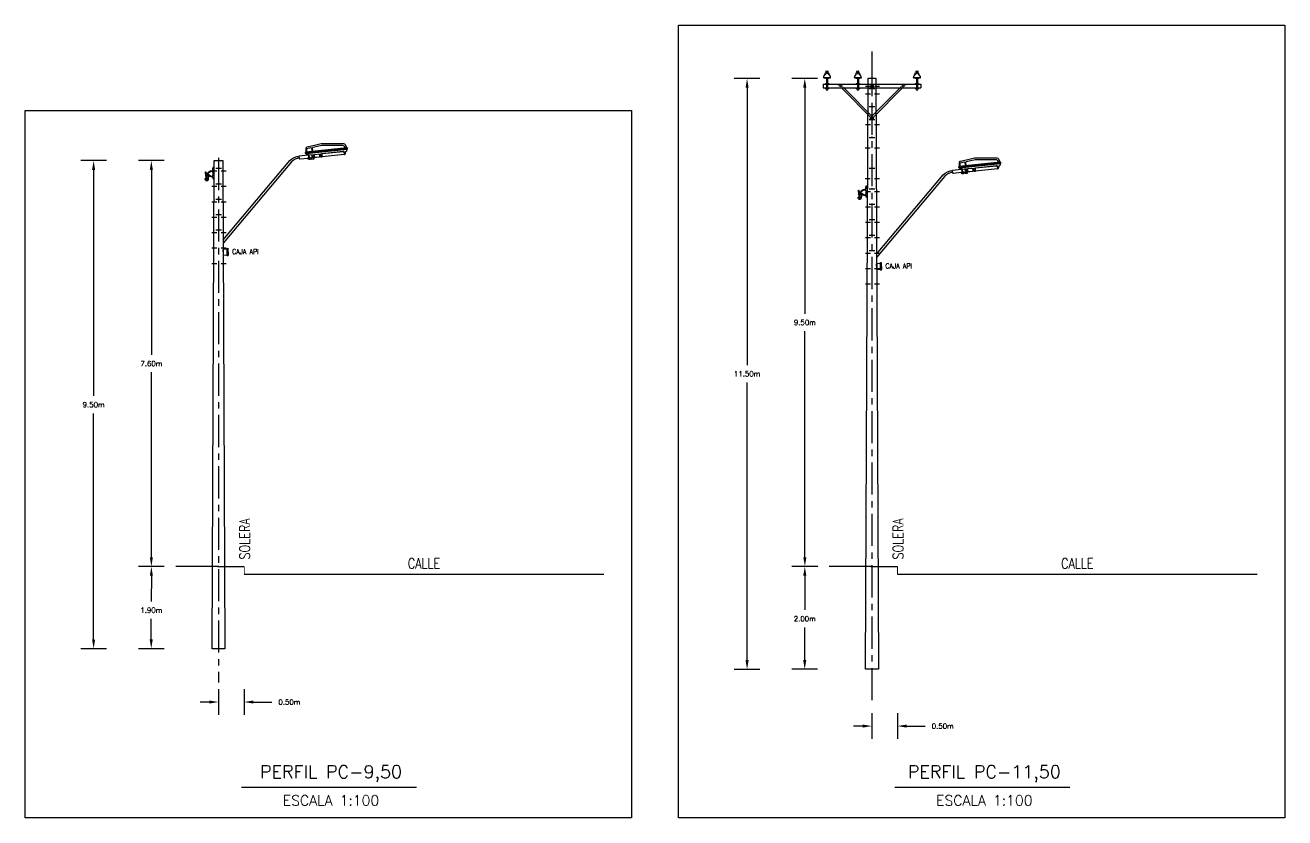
# Model space of a CAD drawing. Extents: x 0 to 336586, y 0 to 6284468.
# Drawn here: x 336341.3 to 336586.5, y 6277745.5 to 6277899.7 of the extents above; entities that cross this region are included whole.
import ezdxf
from ezdxf.enums import TextEntityAlignment as Align

# ---------------------------------------------------------------- set-up
doc = ezdxf.new("R2010")
doc.units = 0
doc.header["$LTSCALE"] = 5
doc.linetypes.add('CENTER', pattern=[2, 1.25, -0.25, 0.25, -0.25])
doc.linetypes.add('HIDDEN', pattern=[0.375, 0.25, -0.125])
for name, color, linetype in [('COTAS', 11, 'Continuous'), ('ESTRUCTURAS', 42, 'Continuous'), ('FORMATO', 20, 'Continuous'), ('GRILLA', 254, 'Continuous'), ('PERFIL_VIALIDAD', 7, 'Continuous'), ('TEXTO', 2, 'Continuous')]:
    doc.layers.add(name, color=color, linetype=linetype)
doc.styles.add('ROMANS', font='romans.shx', dxfattribs={"height": 1})
doc.styles.add('ROMANT', font='romant.shx', dxfattribs={"height": 2})
doc.dimstyles.new('PERFIL', dxfattribs={"dimtxt": 1.8, "dimasz": 1.8, "dimexe": 2.5, "dimexo": 2.5, "dimgap": 1.2, "dimtad": 0, "dimtih": 1, "dimtoh": 1, "dimlfac": 0.1, "dimzin": 0, "dimdsep": 46, "dimtxsty": 'ROMANS', "dimcen": 0, "dimclrd": 11, "dimclre": 11, "dimclrt": 256, "dimadec": 0, "dimazin": 0, "dimtfac": 1, "dimtofl": 0, "dimtmove": 0, "dimatfit": 3, "dimfxlon": 1, "dimtfill": 1, "dimtolj": 1, "dimtzin": 0, "dimarcsym": 0})

# ---------------------------------------------------------------- blocks, each defined once
blk = doc.blocks.new('A$C01511E06')
at = {"layer": 'ESTRUCTURAS', "color": 251, "linetype": 'CENTER'}
for p, q in [((1.31, 126.83), (1.31, 0)), ((0.03, 120.08), (0.99, 120.08)), ((0.03, 118.58), (0.99, 118.58)), ((0.76, 119.58), (1.85, 119.58)), ((1.8, 120.08), (2.76, 120.08)), ((1.8, 118.58), (2.76, 118.58)), ((0.76, 116.08), (1.85, 116.08)), ((0.76, 113.58), (1.85, 113.58)), ((0.03, 112.58), (0.99, 112.58)), ((1.8, 112.58), (2.76, 112.58)), ((0, 108.08), (0.96, 108.08)), ((0.76, 110.08), (1.85, 110.08)), ((1.83, 108.08), (2.79, 108.08)), ((0.76, 104.08), (1.85, 104.08)), ((0, 102.08), (0.96, 102.08)), ((1.83, 102.08), (2.79, 102.08)), ((0.03, 99.58), (0.99, 99.58)), ((0.76, 100.08), (1.85, 100.08)), ((1.8, 99.58), (2.76, 99.58)), ((0.03, 96.58), (0.99, 96.58)), ((0.76, 97.08), (1.85, 97.08)), ((1.8, 96.58), (2.76, 96.58)), ((0.03, 93.58), (0.99, 93.58)), ((0.76, 94.08), (1.85, 94.08)), ((1.8, 93.58), (2.76, 93.58)), ((0.76, 91.08), (1.85, 91.08)), ((0.03, 90.58), (0.99, 90.58)), ((1.8, 90.58), (2.76, 90.58)), ((0.03, 87.58), (0.99, 87.58)), ((0.76, 88.08), (1.85, 88.08)), ((1.8, 87.58), (2.76, 87.58)), ((0.03, 84.58), (0.99, 84.58)), ((1.8, 84.58), (2.76, 84.58)), ((0.03, 81.58), (0.99, 81.58)), ((1.8, 81.58), (2.76, 81.58))]:
    blk.add_line(p, q, dxfattribs=at)
at = {"layer": 'ESTRUCTURAS', "color": 2}
blk.add_line((1.07, 26.58), (1.5, 26.58), dxfattribs=at)
at = {"layer": 'ESTRUCTURAS', "color": 6, "flags": 128}
blk.add_lwpolyline([(0.06, 6.58), (0.56, 121.58), (2.06, 121.58), (2.56, 6.58)], close=True, dxfattribs=at)
at = {"layer": 'ESTRUCTURAS', "color": 6}
for centre in [(1.31, 119.58), (1.31, 116.08), (1.31, 113.58), (1.31, 110.08), (1.31, 104.08), (1.31, 100.08), (1.31, 97.08), (1.31, 94.08), (1.31, 91.08), (1.31, 88.08)]:
    blk.add_circle(centre, 0.09, dxfattribs=at)
blk = doc.blocks.new('*D421')
at = {"layer": 'COTAS', "color": 11, "lineweight": -2, "transparency": 16777216}
for p, q in [((336495.52, 6277794.36), (336490.52, 6277794.37)), ((336495.5, 6277774.36), (336490.5, 6277774.37))]:
    blk.add_line(p, q, dxfattribs=at)
at = {"layer": 'COTAS', "color": 11, "linetype": 'Continuous', "lineweight": -2, "transparency": 16777216}
for p, q in [((336493.01, 6277792.57), (336493.01, 6277785.9)), ((336493, 6277776.17), (336493, 6277782.5))]:
    blk.add_line(p, q, dxfattribs=at)
at = {"layer": 'COTAS', "color": 11, "transparency": 16777216}
for points in [[(336492.71, 6277792.57), (336493.31, 6277792.57), (336493.02, 6277794.37)], [(336492.7, 6277776.17), (336493.3, 6277776.17), (336493, 6277774.37)]]:
    blk.add_solid(points, dxfattribs=at)
at = {"layer": 'Defpoints', "color": 0, "transparency": 16777216}
for p in [(336493.02, 6277794.37), (336506.12, 6277794.35), (336506.1, 6277774.35)]:
    blk.add_point(p, dxfattribs=at)
at = {"layer": 'COTAS', "transparency": 16777216, "insert": (336493.01, 6277784.2), "char_height": 1, "attachment_point": 5, "style": 'ROMANS', "bg_fill": 3, "box_fill_scale": 1.1, "bg_fill_color": 256, "bg_fill_true_color": 13158600, "bg_fill_transparency": 0}
blk.add_mtext('\\A1;2.00m', dxfattribs=at)
blk = doc.blocks.new('*D422')
at = {"layer": 'COTAS', "color": 11, "lineweight": -2, "transparency": 16777216}
for p, q in [((336495.51, 6277889.35), (336490.51, 6277889.35)), ((336495.53, 6277794.35), (336490.53, 6277794.35))]:
    blk.add_line(p, q, dxfattribs=at)
at = {"layer": 'COTAS', "color": 11, "linetype": 'Continuous', "lineweight": -2, "transparency": 16777216}
for p, q in [((336493.01, 6277887.55), (336493.02, 6277843.55)), ((336493.03, 6277796.15), (336493.02, 6277840.15))]:
    blk.add_line(p, q, dxfattribs=at)
at = {"layer": 'COTAS', "color": 11, "transparency": 16777216}
for points in [[(336493.31, 6277887.55), (336492.71, 6277887.55), (336493.01, 6277889.35)], [(336493.33, 6277796.15), (336492.73, 6277796.15), (336493.03, 6277794.35)]]:
    blk.add_solid(points, dxfattribs=at)
at = {"layer": 'Defpoints', "color": 0, "transparency": 16777216}
for p in [(336493.01, 6277889.35), (336506.1, 6277889.35), (336506.12, 6277794.35)]:
    blk.add_point(p, dxfattribs=at)
at = {"layer": 'COTAS', "transparency": 16777216, "insert": (336493.02, 6277841.85), "char_height": 1, "attachment_point": 5, "style": 'ROMANS', "bg_fill": 3, "box_fill_scale": 1.1, "bg_fill_color": 256, "bg_fill_true_color": 13158600, "bg_fill_transparency": 0}
blk.add_mtext('\\A1;9.50m', dxfattribs=at)
blk = doc.blocks.new('POSTE 9.50')
at = {"layer": 'ESTRUCTURAS', "color": 251, "linetype": 'CENTER'}
for p, q in [((-0.56, 93.5), (0.54, 93.5)), ((0, 95.5), (0, -6.58)), ((-1.28, 93), (-0.33, 93)), ((0.49, 93), (1.45, 93)), ((-1.28, 90), (-0.33, 90)), ((-0.56, 90.5), (0.54, 90.5)), ((0.49, 90), (1.45, 90)), ((-1.28, 87), (-0.33, 87)), ((-0.56, 87.5), (0.54, 87.5)), ((0.49, 87), (1.45, 87)), ((-1.28, 84), (-0.33, 84)), ((-0.56, 84.5), (0.54, 84.5)), ((0.49, 84), (1.45, 84)), ((-1.28, 81), (-0.33, 81)), ((-0.56, 81.5), (0.54, 81.5)), ((0.49, 81), (1.45, 81)), ((-1.28, 78), (-0.33, 78)), ((0.49, 78), (1.45, 78)), ((-1.28, 75), (-0.33, 75)), ((0.49, 75), (1.45, 75))]:
    blk.add_line(p, q, dxfattribs=at)
at = {"layer": 'ESTRUCTURAS', "color": 2}
blk.add_line((-0.21, 16), (0.21, 16), dxfattribs=at)
at = {"layer": 'ESTRUCTURAS', "color": 6, "flags": 128}
for points in [[(0.84, 95), (1.25, 0), (-1.25, 0), (-0.84, 95)], [(-0.84, 95), (0.84, 95)]]:
    blk.add_lwpolyline(points, dxfattribs=at)
at = {"layer": 'ESTRUCTURAS', "color": 6}
for centre in [(0, 93.5), (0, 90.5), (0, 87.5), (0, 84.5), (0, 81.5)]:
    blk.add_circle(centre, 0.09, dxfattribs=at)
blk = doc.blocks.new('*D423')
at = {"layer": 'COTAS', "color": 11, "lineweight": -2, "transparency": 16777216}
for p, q in [((336368.31, 6277794.37), (336363.31, 6277794.37)), ((336368.29, 6277778.37), (336363.29, 6277778.37))]:
    blk.add_line(p, q, dxfattribs=at)
at = {"layer": 'COTAS', "color": 11, "linetype": 'Continuous', "lineweight": -2, "transparency": 16777216}
for p, q in [((336365.81, 6277792.57), (336365.8, 6277787.56)), ((336365.79, 6277780.17), (336365.8, 6277784.16))]:
    blk.add_line(p, q, dxfattribs=at)
at = {"layer": 'COTAS', "color": 11, "transparency": 16777216}
for points in [[(336365.51, 6277792.57), (336366.11, 6277792.57), (336365.81, 6277794.37)], [(336365.49, 6277780.17), (336366.09, 6277780.17), (336365.79, 6277778.37)]]:
    blk.add_solid(points, dxfattribs=at)
at = {"layer": 'Defpoints', "color": 0, "transparency": 16777216}
for p in [(336365.81, 6277794.37), (336378.91, 6277794.35), (336378.89, 6277778.35)]:
    blk.add_point(p, dxfattribs=at)
at = {"layer": 'COTAS', "transparency": 16777216, "insert": (336365.8, 6277785.86), "char_height": 1, "attachment_point": 5, "style": 'ROMANS', "bg_fill": 3, "box_fill_scale": 1.1, "bg_fill_color": 256, "bg_fill_true_color": 13158600, "bg_fill_transparency": 0}
blk.add_mtext('\\A1;1.90m', dxfattribs=at)
blk = doc.blocks.new('*D424')
at = {"layer": 'COTAS', "color": 11, "lineweight": -2, "transparency": 16777216}
for p, q in [((336368.31, 6277873.35), (336363.31, 6277873.35)), ((336368.31, 6277794.35), (336363.31, 6277794.35))]:
    blk.add_line(p, q, dxfattribs=at)
at = {"layer": 'COTAS', "color": 11, "linetype": 'Continuous', "lineweight": -2, "transparency": 16777216}
for p, q in [((336365.81, 6277871.55), (336365.81, 6277835.55)), ((336365.81, 6277796.15), (336365.81, 6277832.15))]:
    blk.add_line(p, q, dxfattribs=at)
at = {"layer": 'COTAS', "color": 11, "transparency": 16777216}
for points in [[(336365.51, 6277871.55), (336366.11, 6277871.55), (336365.81, 6277873.35)], [(336365.51, 6277796.15), (336366.11, 6277796.15), (336365.81, 6277794.35)]]:
    blk.add_solid(points, dxfattribs=at)
at = {"layer": 'Defpoints', "color": 0, "transparency": 16777216}
for p in [(336365.81, 6277873.35), (336378.89, 6277873.35), (336378.89, 6277794.35)]:
    blk.add_point(p, dxfattribs=at)
at = {"layer": 'COTAS', "transparency": 16777216, "insert": (336365.81, 6277833.85), "char_height": 1, "attachment_point": 5, "style": 'ROMANS', "bg_fill": 3, "box_fill_scale": 1.1, "bg_fill_color": 256, "bg_fill_true_color": 13158600, "bg_fill_transparency": 0}
blk.add_mtext('\\A1;7.60m', dxfattribs=at)
blk = doc.blocks.new('*D427')
at = {"layer": 'COTAS', "color": 11, "lineweight": -2, "transparency": 16777216}
for p, q in [((336378.89, 6277770.49), (336378.89, 6277765.49)), ((336383.89, 6277770.49), (336383.89, 6277765.49))]:
    blk.add_line(p, q, dxfattribs=at)
at = {"layer": 'COTAS', "color": 11, "linetype": 'Continuous', "lineweight": -2, "transparency": 16777216}
for p, q in [((336377.09, 6277767.99), (336375.29, 6277767.99)), ((336385.69, 6277767.99), (336389.26, 6277767.99))]:
    blk.add_line(p, q, dxfattribs=at)
at = {"layer": 'COTAS', "color": 11, "transparency": 16777216}
for points in [[(336377.09, 6277768.29), (336377.09, 6277767.69), (336378.89, 6277767.99)], [(336385.69, 6277768.29), (336385.69, 6277767.69), (336383.89, 6277767.99)]]:
    blk.add_solid(points, dxfattribs=at)
at = {"layer": 'Defpoints', "color": 0, "transparency": 16777216}
for p in [(336378.89, 6277794.35), (336383.89, 6277794.35), (336383.89, 6277767.99)]:
    blk.add_point(p, dxfattribs=at)
at = {"layer": 'COTAS', "transparency": 16777216, "insert": (336392.68, 6277767.99), "char_height": 1, "attachment_point": 5, "style": 'ROMANS', "bg_fill": 3, "box_fill_scale": 1.1, "bg_fill_color": 256, "bg_fill_true_color": 13158600, "bg_fill_transparency": 0}
blk.add_mtext('\\A1;0.50m', dxfattribs=at)
blk = doc.blocks.new('*D428')
at = {"layer": 'COTAS', "color": 11, "lineweight": -2, "transparency": 16777216}
for p, q in [((336357.07, 6277873.35), (336352.07, 6277873.35)), ((336357.07, 6277778.35), (336352.07, 6277778.35))]:
    blk.add_line(p, q, dxfattribs=at)
at = {"layer": 'COTAS', "color": 11, "linetype": 'Continuous', "lineweight": -2, "transparency": 16777216}
for p, q in [((336354.57, 6277871.55), (336354.57, 6277827.55)), ((336354.57, 6277780.15), (336354.57, 6277824.15))]:
    blk.add_line(p, q, dxfattribs=at)
at = {"layer": 'COTAS', "color": 11, "transparency": 16777216}
for points in [[(336354.27, 6277871.55), (336354.87, 6277871.55), (336354.57, 6277873.35)], [(336354.27, 6277780.15), (336354.87, 6277780.15), (336354.57, 6277778.35)]]:
    blk.add_solid(points, dxfattribs=at)
at = {"layer": 'Defpoints', "color": 0, "transparency": 16777216}
for p in [(336354.57, 6277873.35), (336378.89, 6277873.35), (336378.89, 6277778.35)]:
    blk.add_point(p, dxfattribs=at)
at = {"layer": 'COTAS', "transparency": 16777216, "insert": (336354.57, 6277825.85), "char_height": 1, "attachment_point": 5, "style": 'ROMANS', "bg_fill": 3, "box_fill_scale": 1.1, "bg_fill_color": 256, "bg_fill_true_color": 13158600, "bg_fill_transparency": 0}
blk.add_mtext('\\A1;9.50m', dxfattribs=at)
blk = doc.blocks.new('*D429')
at = {"layer": 'COTAS', "color": 11, "lineweight": -2, "transparency": 16777216}
for p, q in [((336506.07, 6277765.81), (336506.07, 6277760.81)), ((336511.07, 6277765.81), (336511.07, 6277760.81))]:
    blk.add_line(p, q, dxfattribs=at)
at = {"layer": 'COTAS', "color": 11, "linetype": 'Continuous', "lineweight": -2, "transparency": 16777216}
for p, q in [((336504.27, 6277763.31), (336502.47, 6277763.31)), ((336512.87, 6277763.31), (336516.44, 6277763.31))]:
    blk.add_line(p, q, dxfattribs=at)
at = {"layer": 'COTAS', "color": 11, "transparency": 16777216}
for points in [[(336504.27, 6277763.61), (336504.27, 6277763.01), (336506.07, 6277763.31)], [(336512.87, 6277763.61), (336512.87, 6277763.01), (336511.07, 6277763.31)]]:
    blk.add_solid(points, dxfattribs=at)
at = {"layer": 'Defpoints', "color": 0, "transparency": 16777216}
for p in [(336506.07, 6277794.35), (336511.07, 6277794.35), (336511.07, 6277763.31)]:
    blk.add_point(p, dxfattribs=at)
at = {"layer": 'COTAS', "transparency": 16777216, "insert": (336519.86, 6277763.31), "char_height": 1, "attachment_point": 5, "style": 'ROMANS', "bg_fill": 3, "box_fill_scale": 1.1, "bg_fill_color": 256, "bg_fill_true_color": 13158600, "bg_fill_transparency": 0}
blk.add_mtext('\\A1;0.50m', dxfattribs=at)
blk = doc.blocks.new('*D430')
at = {"layer": 'COTAS', "color": 11, "lineweight": -2, "transparency": 16777216}
for p, q in [((336484.28, 6277889.35), (336479.28, 6277889.35)), ((336484.28, 6277774.35), (336479.28, 6277774.35))]:
    blk.add_line(p, q, dxfattribs=at)
at = {"layer": 'COTAS', "color": 11, "linetype": 'Continuous', "lineweight": -2, "transparency": 16777216}
for p, q in [((336481.78, 6277887.55), (336481.78, 6277833.55)), ((336481.78, 6277776.15), (336481.78, 6277830.15))]:
    blk.add_line(p, q, dxfattribs=at)
at = {"layer": 'COTAS', "color": 11, "transparency": 16777216}
for points in [[(336481.48, 6277887.55), (336482.08, 6277887.55), (336481.78, 6277889.35)], [(336481.48, 6277776.15), (336482.08, 6277776.15), (336481.78, 6277774.35)]]:
    blk.add_solid(points, dxfattribs=at)
at = {"layer": 'Defpoints', "color": 0, "transparency": 16777216}
for p in [(336481.78, 6277889.35), (336506.1, 6277889.35), (336506.1, 6277774.35)]:
    blk.add_point(p, dxfattribs=at)
at = {"layer": 'COTAS', "transparency": 16777216, "insert": (336481.78, 6277831.85), "char_height": 1, "attachment_point": 5, "style": 'ROMANS', "bg_fill": 3, "box_fill_scale": 1.1, "bg_fill_color": 256, "bg_fill_true_color": 13158600, "bg_fill_transparency": 0}
blk.add_mtext('\\A1;11.50m', dxfattribs=at)
blk = doc.blocks.new('3120-e')
at = {"color": 2}
for p, q in [((-950, 38), (950, 38)), ((-950, 38), (-950, -37)), ((950, 38), (950, -37)), ((-950, -37), (950, -37)), ((-592, -37), (15, -650)), ((-546, -37), (38, -627)), ((546, -37), (0, -588)), ((592, -37), (23, -612)), ((-23, -612), (-38, -627)), ((-15, -650), (-38, -627)), ((0, -635), (-15, -650)), ((15, -650), (38, -627))]:
    blk.add_line(p, q, dxfattribs=at)
at = {"color": 251}
for p, q in [((-843, 38), (-907, 38)), ((-643, 15), (-635, 23)), ((-643, 15), (-640, 13)), ((-632, 4), (-618, -9)), ((-628, 29), (-620, 38)), ((-620, 38), (-611, 29)), ((-605, 23), (-595, 13)), ((-586, 4), (-573, -9)), ((-243, 38), (-307, 38)), ((-25, 21), (-25, -21)), ((0, 21), (-25, 21)), ((0, 21), (25, 21)), ((25, 21), (25, -21)), ((586, 4), (573, -9)), ((605, 23), (595, 13)), ((620, 38), (611, 29)), ((632, 4), (618, -9)), ((628, 29), (620, 38)), ((643, 15), (635, 23)), ((643, 15), (640, 13)), ((907, 38), (843, 38)), ((-905, -37), (-845, -37)), ((-609, -19), (-597, -31)), ((-563, -19), (-551, -31)), ((-305, -37), (-245, -37)), ((0, -21), (-25, -21)), ((0, -21), (25, -21)), ((563, -19), (551, -31)), ((609, -19), (597, -31)), ((845, -37), (905, -37)), ((-4, -592), (-19, -608)), ((19, -615), (4, -630))]:
    blk.add_line(p, q, dxfattribs=at)
at = {"color": 6}
for points in [[(-886, 253), (-906, 253)], [(-846, 253), (-866, 253)], [(-286, 253), (-306, 253)], [(-246, 253), (-266, 253)], [(864, 253), (844, 253)], [(904, 253), (884, 253)], [(-876, 163), (-806, 163), (-946, 163)], [(-936, 163), (-816, 163)], [(-905, 163), (-905, 153)], [(-905, 153), (-845, 153)], [(-845, 163), (-845, 153)], [(-276, 163), (-206, 163), (-346, 163)], [(-336, 163), (-216, 163)], [(-305, 163), (-305, 153)], [(-305, 153), (-245, 153)], [(-245, 163), (-245, 153)], [(874, 163), (944, 163), (804, 163)], [(814, 163), (934, 163)], [(845, 163), (845, 153)], [(845, 153), (905, 153)], [(905, 163), (905, 153)]]:
    blk.add_lwpolyline(points, dxfattribs=at)
at = {"color": 1, "const_width": 3.75}
for points in [[(-878, 248, 1), (-874, 248, 1)], [(-278, 249, 1), (-274, 249, 1)], [(873, 249, 1), (877, 249, 1)]]:
    blk.add_lwpolyline(points, format="xyb", close=True, dxfattribs=at)
at = {"color": 251}
for points in [[(-907, 48), (-843, 48)], [(-907, 48), (-907, 38)], [(-885, 153), (-885, 48)], [(-865, 153), (-865, 48)], [(-843, 48), (-843, 38)], [(-307, 48), (-243, 48)], [(-307, 48), (-307, 38)], [(-285, 153), (-285, 48)], [(-265, 153), (-265, 48)], [(-243, 48), (-243, 38)], [(843, 48), (907, 48)], [(843, 48), (843, 38)], [(865, 153), (865, 48)], [(885, 153), (885, 48)], [(907, 48), (907, 38)], [(-905, -37), (-905, -53)], [(-895, -57), (-855, -57)], [(-885, -37), (-885, -53)], [(-885, -77), (-865, -77)], [(-865, -37), (-865, -53)], [(-845, -37), (-845, -53)], [(-305, -37), (-305, -53)], [(-295, -57), (-255, -57)], [(-285, -37), (-285, -53)], [(-285, -77), (-265, -77)], [(-265, -37), (-265, -53)], [(-245, -37), (-245, -53)], [(845, -37), (845, -53)], [(855, -57), (895, -57)], [(865, -37), (865, -53)], [(865, -77), (885, -77)], [(885, -37), (885, -53)], [(905, -37), (905, -53)]]:
    blk.add_lwpolyline(points, dxfattribs=at)
at = {"color": 251, "linetype": 'HIDDEN'}
for points in [[(-885, 36), (-885, -34)], [(-865, 36), (-865, -34)], [(-285, 36), (-285, -34)], [(-265, 36), (-265, -34)], [(865, 36), (865, -34)], [(885, 36), (885, -34)], [(-885, -57), (-885, -77)], [(-865, -57), (-865, -77)], [(-285, -57), (-285, -77)], [(-265, -57), (-265, -77)], [(865, -57), (865, -77)], [(885, -57), (885, -77)]]:
    blk.add_lwpolyline(points, dxfattribs=at)
at = {"color": 251}
for centre in [(-605, 0), (0, 0), (605, 0), (0, -612)]:
    blk.add_circle(centre, 7.94, dxfattribs=at)
blk.add_circle((0, -612), 7.94)
at = {"color": 6}
for centre, radius, start, end in [((-906, 243), 10, 90, 270), ((-876, 254), 9.83, 186.5091, 353.4909), ((-846, 243), 10, 270, 90), ((-306, 243), 10, 90, 270), ((-276, 254), 9.83, 186.5091, 353.4909), ((-246, 243), 10, 270, 90), ((844, 243), 10, 90, 270), ((874, 254), 9.83, 186.5091, 353.4909), ((904, 243), 10, 270, 90), ((-876, 163), 70, 114.6332, 180), ((-907, 230), 3.43, 298.5261, 77.5227), ((-845, 230), 3.43, 102.4773, 241.4739), ((-876, 163), 70, 0, 65.3668), ((-276, 163), 70, 114.6332, 180), ((-307, 230), 3.43, 298.5261, 77.5227), ((-245, 230), 3.43, 102.4773, 241.4739), ((-276, 163), 70, 0, 65.3668), ((874, 163), 70, 114.6332, 180), ((843, 230), 3.43, 298.5261, 77.5227), ((905, 230), 3.43, 102.4773, 241.4739), ((874, 163), 70, 0, 65.3668)]:
    blk.add_arc(centre, radius, start, end, dxfattribs=at)
at = {"color": 1}
for centre, radius, start, end in [((-892, 283), 6.93, 28.3617, 246.5685), ((-881, 307), 33.1, 246.5685, 271.8817), ((-958, 247), 81.8, 3.6251, 28.3617), ((-794, 247), 81.8, 151.6383, 176.3749), ((-871, 307), 33.1, 268.1183, 293.4315), ((-860, 283), 6.93, 293.4315, 151.6383), ((-292, 283), 6.93, 28.3617, 246.5685), ((-281, 307), 33.1, 246.5685, 271.8817), ((-357, 247), 81.8, 3.6251, 28.3617), ((-194, 247), 81.8, 151.6383, 176.3749), ((-270, 307), 33.1, 268.1183, 293.4315), ((-260, 283), 6.93, 293.4315, 151.6383), ((859, 283), 6.93, 28.3617, 246.5685), ((870, 307), 33.1, 246.5685, 271.8817), ((793, 247), 81.8, 3.6251, 28.3617), ((957, 247), 81.8, 151.6383, 176.3749), ((881, 307), 33.1, 268.1183, 293.4315), ((891, 283), 6.93, 293.4315, 151.6383)]:
    blk.add_arc(centre, radius, start, end, dxfattribs=at)
at = {"color": 251}
for centre, start, end in [((-895, -42), 226.3627, 313.6373), ((-875, -42), 226.3972, 313.6028), ((-855, -42), 226.3627, 313.6373), ((-295, -42), 226.3627, 313.6373), ((-275, -42), 226.3972, 313.6028), ((-255, -42), 226.3627, 313.6373), ((855, -42), 226.3627, 313.6373), ((875, -42), 226.3972, 313.6028), ((895, -42), 226.3627, 313.6373)]:
    blk.add_arc(centre, 14.5, start, end, dxfattribs=at)
blk = doc.blocks.new('CAJAAPI')
at = {"color": 2}
for points in [[(-1.26, 1.52), (1.26, 1.52), (1.26, 1.27), (-1.26, 1.27), (-1.26, 1.52)], [(1.1, 1.27), (1.02, 0.16), (1.01, 0.1), (0.98, 0.06), (0.94, 0.03), (0.9, 0), (-0.9, 0), (-0.94, 0.03), (-0.98, 0.06), (-1.01, 0.1), (-1.02, 0.16), (-1.1, 1.27)], [(1.08, 1.52), (1.08, 1.56), (1.07, 1.59), (1.05, 1.61), (1.02, 1.64), (0.99, 1.65), (0.97, 1.65), (0.95, 1.65), (-0.95, 1.65), (-0.97, 1.65), (-0.99, 1.65), (-1.02, 1.64), (-1.05, 1.61), (-1.07, 1.59), (-1.08, 1.56), (-1.08, 1.52)]]:
    blk.add_lwpolyline(points, dxfattribs=at)

msp = doc.modelspace()

# ---------------------------------------------------------------- linework, layer by layer
at = {"layer": 'ESTRUCTURAS', "color": 2}
for points in [[(336395.961, 6277874.7), (336395.984, 6277874.549), (336396.048, 6277874.457), (336396.209, 6277874.444), (336397.554, 6277874.563), (336398.646, 6277874.65), (336398.683, 6277874.485), (336398.752, 6277874.164), (336398.821, 6277874.095), (336399.05, 6277874.086), (336398.977, 6277874.627), (336398.986, 6277874.7), (336399.055, 6277874.728), (336403.181, 6277875.155), (336403.299, 6277875.096), (336403.335, 6277874.84), (336403.366, 6277874.52), (336403.439, 6277874.548), (336403.53, 6277874.63), (336403.585, 6277874.79), (336403.608, 6277874.895), (336403.613, 6277874.991), (336403.608, 6277875.046), (336403.64, 6277875.101), (336403.709, 6277875.142), (336403.814, 6277875.178), (336403.86, 6277875.224), (336403.882, 6277875.315), (336403.901, 6277875.43), (336403.905, 6277875.59), (336403.986, 6277875.595), (336403.982, 6277875.759), (336403.944, 6277875.821), (336403.834, 6277875.837), (336403.6, 6277876.434), (336403.464, 6277876.55), (336403.272, 6277876.598), (336403.002, 6277876.634), (336399.142, 6277876.624), (336398.898, 6277876.622), (336398.087, 6277876.416), (336396.757, 6277876.107), (336396.061, 6277875.935), (336395.914, 6277875.793), (336395.885, 6277874.98), (336395.85, 6277874.946), (336395.774, 6277874.931), (336395.776, 6277874.801), (336395.89, 6277874.797), (336395.899, 6277874.75), (336395.96, 6277874.705), (336403.904, 6277875.588)], [(336396.312, 6277873.785), (336394.728, 6277873.622), (336394.665, 6277873.685), (336394.611, 6277874.256), (336394.674, 6277874.299), (336396.177, 6277874.448)], [(336396.993, 6277873.857), (336396.763, 6277873.847), (336396.757, 6277873.594), (336396.733, 6277873.566), (336396.431, 6277873.546), (336396.386, 6277873.582), (336396.298, 6277873.894), (336396.44, 6277873.888), (336396.464, 6277873.798), (336396.59, 6277873.786), (336396.626, 6277873.801), (336396.623, 6277873.924), (336396.764, 6277873.924), (336396.764, 6277873.849)], [(336396.62, 6277873.924), (336396.449, 6277873.915), (336396.404, 6277873.894)], [(336396.476, 6277873.921), (336396.416, 6277874.455)], [(336396.611, 6277873.933), (336396.563, 6277874.476)], [(336397.443, 6277873.901), (336397.447, 6277873.609), (336397.071, 6277873.593), (336396.979, 6277873.928), (336397.023, 6277873.958), (336397.101, 6277873.968), (336397.149, 6277873.857), (336397.264, 6277873.85), (336397.314, 6277873.887), (336397.321, 6277873.975), (336397.104, 6277873.968), (336397.118, 6277873.992), (336397.071, 6277874.513)], [(336397.233, 6277874.52), (336397.291, 6277873.985), (336397.447, 6277873.989), (336397.45, 6277873.911), (336397.565, 6277873.924), (336397.562, 6277874.066)], [(336398.742, 6277874.2), (336398.579, 6277874.193), (336398.575, 6277874.06), (336398.541, 6277874.011), (336397.965, 6277873.955), (336397.67, 6277873.938), (336397.623, 6277873.989), (336397.619, 6277874.063), (336397.596, 6277874.077), (336397.552, 6277874.073), (336397.545, 6277874.554)], [(336403.367, 6277874.527), (336399.05, 6277874.086)], [(336523.143, 6277871.917), (336523.166, 6277871.766), (336523.23, 6277871.674), (336523.391, 6277871.66), (336524.736, 6277871.78), (336525.828, 6277871.867), (336525.865, 6277871.702), (336525.934, 6277871.38), (336526.002, 6277871.312), (336526.232, 6277871.303), (336526.158, 6277871.844), (336526.168, 6277871.917), (336526.236, 6277871.945), (336530.363, 6277872.372), (336530.481, 6277872.313), (336530.517, 6277872.056), (336530.547, 6277871.737), (336530.621, 6277871.765), (336530.712, 6277871.847), (336530.767, 6277872.007), (336530.79, 6277872.112), (336530.795, 6277872.208), (336530.79, 6277872.263), (336530.822, 6277872.317), (336530.891, 6277872.359), (336530.996, 6277872.395), (336531.041, 6277872.441), (336531.064, 6277872.532), (336531.083, 6277872.646), (336531.087, 6277872.806), (336531.168, 6277872.812), (336531.164, 6277872.976), (336531.126, 6277873.038), (336531.016, 6277873.054), (336530.782, 6277873.651), (336530.646, 6277873.767), (336530.454, 6277873.815), (336530.184, 6277873.85), (336526.324, 6277873.84), (336526.08, 6277873.838), (336525.269, 6277873.633), (336523.939, 6277873.323), (336523.243, 6277873.152), (336523.095, 6277873.01), (336523.067, 6277872.196), (336523.032, 6277872.163), (336522.956, 6277872.147), (336522.958, 6277872.018), (336523.072, 6277872.014), (336523.081, 6277871.967), (336523.142, 6277871.921), (336531.085, 6277872.804)], [(336523.494, 6277871.002), (336521.909, 6277870.839), (336521.847, 6277870.901), (336521.793, 6277871.472), (336521.856, 6277871.516), (336523.358, 6277871.664)], [(336524.174, 6277871.073), (336523.945, 6277871.063), (336523.939, 6277870.811), (336523.915, 6277870.783), (336523.612, 6277870.762), (336523.567, 6277870.798), (336523.48, 6277871.111), (336523.621, 6277871.105), (336523.645, 6277871.015), (336523.772, 6277871.003), (336523.808, 6277871.018), (336523.805, 6277871.141), (336523.946, 6277871.141), (336523.946, 6277871.066)], [(336523.802, 6277871.141), (336523.63, 6277871.132), (336523.585, 6277871.111)], [(336523.658, 6277871.138), (336523.597, 6277871.672)], [(336523.793, 6277871.15), (336523.745, 6277871.693)], [(336524.625, 6277871.117), (336524.628, 6277870.826), (336524.252, 6277870.809), (336524.161, 6277871.144), (336524.205, 6277871.175), (336524.283, 6277871.185), (336524.33, 6277871.073), (336524.446, 6277871.066), (336524.496, 6277871.104), (336524.503, 6277871.192), (336524.286, 6277871.185), (336524.3, 6277871.209), (336524.252, 6277871.73)], [(336524.415, 6277871.737), (336524.473, 6277871.202), (336524.628, 6277871.205), (336524.632, 6277871.127), (336524.747, 6277871.141), (336524.744, 6277871.283)], [(336525.924, 6277871.417), (336525.761, 6277871.41), (336525.757, 6277871.276), (336525.722, 6277871.227), (336525.147, 6277871.171), (336524.852, 6277871.154), (336524.805, 6277871.205), (336524.801, 6277871.28), (336524.777, 6277871.293), (336524.733, 6277871.29), (336524.727, 6277871.77)], [(336530.548, 6277871.744), (336526.232, 6277871.303)]]:
    msp.add_lwpolyline(points, dxfattribs=at)
at = {"layer": 'ESTRUCTURAS', "color": 6}
for points in [[(336395.776, 6277874.916), (336403.939, 6277875.817)], [(336403.834, 6277875.834), (336395.882, 6277874.978)], [(336403.977, 6277875.713), (336395.952, 6277874.842), (336395.889, 6277874.796)], [(336403.544, 6277875.805), (336403.456, 6277876.016), (336403.339, 6277876.171), (336403.211, 6277876.249), (336403.021, 6277876.278), (336402.864, 6277876.293), (336401.996, 6277876.293), (336400.42, 6277876.29), (336398.982, 6277876.3), (336398.707, 6277876.23), (336397.265, 6277875.897), (336397.17, 6277875.849), (336397.126, 6277875.789), (336397.118, 6277875.663), (336397.161, 6277875.455), (336397.204, 6277875.107), (336397.126, 6277875.103), (336397.092, 6277875.459), (336397.052, 6277875.654), (336397.005, 6277875.78), (336396.835, 6277875.802), (336396.092, 6277875.65), (336395.988, 6277875.572), (336395.992, 6277875.398), (336396.009, 6277874.986)], [(336396.177, 6277874.451), (336396.172, 6277874.605), (336396.265, 6277874.67), (336396.599, 6277874.764)], [(336399.109, 6277874.098), (336399.033, 6277874.605), (336399.033, 6277874.67), (336399.102, 6277874.697), (336403.171, 6277875.116), (336403.268, 6277875.068), (336403.333, 6277874.522)], [(336398.577, 6277874.192), (336398.574, 6277874.559), (336398.596, 6277874.639)], [(336522.958, 6277872.133), (336531.121, 6277873.034)], [(336531.016, 6277873.051), (336523.064, 6277872.195)], [(336531.159, 6277872.93), (336523.134, 6277872.058), (336523.071, 6277872.013)], [(336530.726, 6277873.022), (336530.638, 6277873.233), (336530.521, 6277873.388), (336530.393, 6277873.466), (336530.203, 6277873.495), (336530.046, 6277873.51), (336529.178, 6277873.51), (336527.602, 6277873.507), (336526.163, 6277873.516), (336525.889, 6277873.447), (336524.447, 6277873.114), (336524.352, 6277873.066), (336524.308, 6277873.005), (336524.299, 6277872.88), (336524.343, 6277872.671), (336524.386, 6277872.324), (336524.308, 6277872.32), (336524.273, 6277872.676), (336524.234, 6277872.871), (336524.187, 6277872.997), (336524.017, 6277873.018), (336523.274, 6277872.866), (336523.17, 6277872.788), (336523.174, 6277872.615), (336523.191, 6277872.202)], [(336526.291, 6277871.314), (336526.215, 6277871.821), (336526.215, 6277871.886), (336526.284, 6277871.914), (336530.353, 6277872.333), (336530.45, 6277872.285), (336530.514, 6277871.739)], [(336523.359, 6277871.668), (336523.354, 6277871.821), (336523.447, 6277871.887), (336523.781, 6277871.98)], [(336525.759, 6277871.409), (336525.756, 6277871.776), (336525.778, 6277871.856)]]:
    msp.add_lwpolyline(points, dxfattribs=at)
at = {"layer": 'PERFIL_VIALIDAD', "ltscale": 5}
for p, q in [((336383.35, 6277751.4), (336417.411, 6277751.4)), ((336510.528, 6277751.4), (336544.588, 6277751.4))]:
    msp.add_line(p, q, dxfattribs=at)
at = {"layer": 'PERFIL_VIALIDAD', "const_width": 0.15}
for points in [[(336383.894, 6277792.854), (336383.894, 6277794.354)], [(336511.071, 6277792.854), (336511.071, 6277794.354)]]:
    msp.add_lwpolyline(points, dxfattribs=at)
at = {"layer": 'PERFIL_VIALIDAD', "color": 20}
for points in [[(336383.894, 6277792.854), (336453.894, 6277792.854)], [(336511.071, 6277792.854), (336581.071, 6277792.854)]]:
    msp.add_lwpolyline(points, dxfattribs=at)

# ---------------------------------------------------------------- block references
at = {"layer": 'GRILLA'}
for name, p in [('A$C01511E06', (336504.784, 6277767.777)), ('POSTE 9.50', (336378.894, 6277778.354))]:
    msp.add_blockref(name, p, dxfattribs=at)

# ---------------------------------------------------------------- texts
at = {"color": 8, "style": 'ROMANS', "width": 0.8}
for p in [(336381.526, 6277855.136), (336508.708, 6277852.353)]:
    msp.add_text('CAJA API', height=1, dxfattribs=at).set_placement(p)
at = {"layer": 'PERFIL_VIALIDAD', "color": 31, "style": 'ROMANS', "width": 0.8}
for p in [(336385, 6277799.724), (336512.177, 6277799.724)]:
    msp.add_text('SOLERA', height=2, rotation=90, dxfattribs=at).set_placement(p, align=Align.CENTER)
for p in [(336418.894, 6277793.971), (336546.071, 6277793.971)]:
    msp.add_text('CALLE', height=2, dxfattribs=at).set_placement(p, align=Align.CENTER)
at = {"layer": 'PERFIL_VIALIDAD', "style": 'ROMANT'}
for s, p in [('PERFIL PC-9,50', (336400.785, 6277753.164)), ('PERFIL PC-11,50', (336527.962, 6277753.164))]:
    msp.add_text(s, height=2.5, dxfattribs=at).set_placement(p, align=Align.CENTER)
at = {"layer": 'TEXTO', "color": 2, "style": 'ROMANS'}
for p in [(336400.785, 6277747.838), (336527.962, 6277747.838)]:
    msp.add_text('ESCALA 1:100', height=2, dxfattribs=at).set_placement(p, align=Align.CENTER)

# ---------------------------------------------------------------- next in the draw order: dimensions: what is measured, and where the dimension line sits
at = {"layer": 'COTAS'}
dim = msp.add_linear_dim(base=(336365.812, 6277794.371), p1=(336378.894, 6277778.354), p2=(336378.915, 6277794.354), angle=89.9242, text='1.90m', dimstyle='PERFIL', override={"dimpost": 'm'}, dxfattribs=at)
dim.commit()
dim.dimension.update_dxf_attribs({"geometry": '*D423', "text_midpoint": (336365.8, 6277785.865), "dimtype": 161})
dim = msp.add_linear_dim(base=(336493.017, 6277794.367), p1=(336506.096, 6277774.354), p2=(336506.118, 6277794.354), angle=89.93936, dimstyle='PERFIL', override={"dimpost": 'm'}, dxfattribs=at)
dim.commit()
dim.dimension.update_dxf_attribs({"geometry": '*D421', "text_midpoint": (336493.006, 6277784.201), "dimtype": 161})

# ---------------------------------------------------------------- next in the draw order: dimensions: what is measured, and where the dimension line sits
dim = msp.add_aligned_dim(p1=(336506.118, 6277794.354), p2=(336506.096, 6277889.354), distance=13.088, dimstyle='PERFIL', override={"dimpost": 'm'}, dxfattribs=at)
dim.commit()
dim.dimension.update_dxf_attribs({"geometry": '*D422', "text_midpoint": (336493.019, 6277841.851)})
dim = msp.add_aligned_dim(p1=(336378.894, 6277794.354), p2=(336378.894, 6277873.354), distance=13.083, text='7.60m', dimstyle='PERFIL', override={"dimpost": 'm'}, dxfattribs=at)
dim.commit()
dim.dimension.update_dxf_attribs({"geometry": '*D424', "text_midpoint": (336365.811, 6277833.854)})

# ---------------------------------------------------------------- next in the draw order: linework, layer by layer
at = {"layer": 'PERFIL_VIALIDAD'}
for points in [[(336378.915, 6277794.354), (336370.58, 6277794.354)], [(336378.894, 6277794.354), (336383.894, 6277794.354)], [(336506.092, 6277794.354), (336497.757, 6277794.354)], [(336506.071, 6277794.354), (336511.071, 6277794.354)]]:
    msp.add_lwpolyline(points, dxfattribs=at)

# ---------------------------------------------------------------- next in the draw order: dimensions: what is measured, and where the dimension line sits
at = {"layer": 'COTAS'}
for base, p1, p2, picture, middle in [((336383.894, 6277767.986), (336378.894, 6277794.354), (336383.894, 6277794.354), '*D427', (336392.679, 6277767.986)), ((336511.071, 6277763.313), (336506.071, 6277794.354), (336511.071, 6277794.354), '*D429', (336519.857, 6277763.313))]:
    dim = msp.add_linear_dim(base=base, p1=p1, p2=p2, angle=0, dimstyle='PERFIL', override={"dimpost": 'm'}, dxfattribs=at)
    dim.commit()
    dim.dimension.update_dxf_attribs({"geometry": picture, "text_midpoint": middle, "dimtype": 161})

# ---------------------------------------------------------------- next in the draw order: linework, layer by layer
at = {"layer": 'FORMATO'}
msp.add_lwpolyline([(336468.429, 6277899.695), (336586.457, 6277899.695), (336586.457, 6277745.462), (336468.429, 6277745.462)], close=True, dxfattribs=at)

# ---------------------------------------------------------------- next in the draw order: dimensions: what is measured, and where the dimension line sits
at = {"layer": 'COTAS'}
dim = msp.add_aligned_dim(p1=(336378.894, 6277778.354), p2=(336378.894, 6277873.354), distance=24.321, dimstyle='PERFIL', override={"dimpost": 'm'}, dxfattribs=at)
dim.commit()
dim.dimension.update_dxf_attribs({"geometry": '*D428', "text_midpoint": (336354.572, 6277825.854)})

# ---------------------------------------------------------------- next in the draw order: linework, layer by layer
at = {"layer": 'ESTRUCTURAS', "color": 2}
for points in [[(336379.792, 6277857.897), (336392.794, 6277873.349, -0.2232025), (336394.621, 6277874.161)], [(336394.654, 6277873.805, 0.2085464), (336393.091, 6277873.092), (336379.8, 6277857.296)], [(336376.351, 6277871.06, 0.4424476), (336376.413, 6277870.689)], [(336376.346, 6277871.056, 0.2612079), (336376.353, 6277871.069), (336376.353, 6277871.189), (336376.444, 6277871.189), (336376.444, 6277871.069, -0.2119876), (336376.409, 6277870.99, 0.2923721), (336376.413, 6277870.812)], [(336377.666, 6277871.3), (336377.432, 6277871.3, 0.099569), (336377.258, 6277871.265), (336376.857, 6277870.986), (336376.839, 6277870.975, 0.1311906), (336376.727, 6277870.873), (336376.685, 6277870.809, -0.0022689), (336376.685, 6277870.808)], [(336376.685, 6277870.686, 0.0021326), (336376.686, 6277870.687, -0.2332163), (336376.71, 6277870.687), (336376.711, 6277870.686), (336377.283, 6277870.29, 0.1408022), (336377.462, 6277870.231), (336377.666, 6277870.231)], [(336377.298, 6277871.184), (336376.897, 6277870.9), (336376.876, 6277870.887, 0.0486625), (336376.805, 6277870.827), (336376.777, 6277870.788, 0.4565265), (336376.784, 6277870.745), (336376.784, 6277870.745), (336377.334, 6277870.365, 0.1393262), (336377.464, 6277870.322), (336377.666, 6277870.322)], [(336377.666, 6277871.21), (336377.432, 6277871.21, 0.099569), (336377.293, 6277871.182)]]:
    msp.add_lwpolyline(points, format="xyb", dxfattribs=at)
at = {"layer": 'ESTRUCTURAS', "color": 6}
for points in [[(336376.413, 6277870.861, -0.4194533), (336376.683, 6277870.861), (336376.685, 6277870.86), (336376.685, 6277870.611), (336376.713, 6277870.611, -0.4359685), (336376.723, 6277870.6), (336376.723, 6277870.42, 0.240178), (336376.75, 6277870.367), (336376.866, 6277870.313, -0.2590868), (336376.909, 6277870.241), (336376.909, 6277870.129, -0.1051028), (336376.784, 6277869.496, -0.5112223), (336376.395, 6277869.446), (336376.356, 6277869.511, -0.0683234), (336376.294, 6277869.798, -0.9431663), (336376.407, 6277869.804), (336376.444, 6277869.581, 0.7103748), (336376.668, 6277869.588, 0.0204072), (336376.701, 6277869.837, -0.020789), (336376.698, 6277869.905), (336376.689, 6277870.053, 0.2237988), (336376.606, 6277870.192), (336376.584, 6277870.204)], [(336376.408, 6277869.8, 0.2478768), (336376.434, 6277869.798, -0.1910271), (336376.639, 6277869.802, 0.537632), (336376.661, 6277869.818), (336376.652, 6277870.019), (336376.587, 6277870.019), (336376.587, 6277869.987, -1), (336376.529, 6277869.987), (336376.529, 6277870.019), (336376.458, 6277870.019), (336376.458, 6277870.224), (336376.394, 6277870.224), (336376.394, 6277869.884, -0.1722808), (336376.379, 6277869.842)], [(336376.532, 6277870.235), (336376.444, 6277870.305, -0.2074187), (336376.413, 6277870.384), (336376.413, 6277870.86)], [(336376.584, 6277870.436, 4.1052507), (336376.532, 6277870.436)]]:
    msp.add_lwpolyline(points, format="xyb", dxfattribs=at)
msp.add_lwpolyline([(336376.584, 6277869.987, -1), (336376.532, 6277869.987), (336376.532, 6277870.484, -1), (336376.584, 6277870.484)], format="xyb", close=True, dxfattribs=at)
at = {"layer": 'ESTRUCTURAS', "color": 2}
msp.add_lwpolyline([(336377.751, 6277871.091), (336377.751, 6277870.44), (336377.751, 6277870.437, -0.2886538), (336377.666, 6277870.344), (336377.666, 6277870.209, -0.2886538), (336377.751, 6277870.116), (336377.751, 6277870.113), (336377.751, 6277869.887), (336378.051, 6277869.887), (336378.051, 6277871.987), (336377.751, 6277871.987), (336377.751, 6277871.736), (336377.751, 6277871.733, -0.0865489), (336377.666, 6277871.323), (336377.666, 6277871.187, -0.2886538), (336377.751, 6277871.094)], format="xyb", close=True, dxfattribs=at)
msp.add_lwpolyline([(336377.751, 6277871.852), (336377.697, 6277871.852), (336377.697, 6277871.656), (336377.751, 6277871.656)], close=True, dxfattribs=at)
at = {"layer": 'ESTRUCTURAS', "color": 6, "const_width": 0.131}
msp.add_lwpolyline([(336376.493, 6277869.624, 1), (336376.625, 6277869.624, 1)], format="xyb", close=True, dxfattribs=at)
at = {"layer": 'FORMATO'}
msp.add_lwpolyline([(336341.252, 6277883.092), (336459.28, 6277883.092), (336459.28, 6277745.462), (336341.252, 6277745.462)], close=True, dxfattribs=at)

# ---------------------------------------------------------------- next in the draw order: block references
at = {"color": 2, "xscale": 0.5879208905696975, "yscale": 0.5879208905696975, "zscale": 0.5879208905696975, "rotation": 270.7575333870969}
msp.add_blockref('CAJAAPI', (336379.824, 6277855.524), dxfattribs=at)

# ---------------------------------------------------------------- next in the draw order: dimensions: what is measured, and where the dimension line sits
at = {"layer": 'COTAS'}
dim = msp.add_aligned_dim(p1=(336506.096, 6277774.354), p2=(336506.096, 6277889.354), distance=24.321, dimstyle='PERFIL', override={"dimpost": 'm'}, dxfattribs=at)
dim.commit()
dim.dimension.update_dxf_attribs({"geometry": '*D430', "text_midpoint": (336481.775, 6277831.854)})

# ---------------------------------------------------------------- next in the draw order: linework, layer by layer
at = {"color": 2}
for points in [[(336503.469, 6277867.442, 0.4424476), (336503.532, 6277867.071)], [(336503.469, 6277867.442, 0.4424476), (336503.532, 6277867.071)], [(336503.465, 6277867.438, 0.2612079), (336503.472, 6277867.451), (336503.472, 6277867.571), (336503.562, 6277867.571), (336503.562, 6277867.451, -0.2119876), (336503.527, 6277867.372, 0.2923721), (336503.532, 6277867.194)], [(336503.465, 6277867.438, 0.2612079), (336503.472, 6277867.451), (336503.472, 6277867.571), (336503.562, 6277867.571), (336503.562, 6277867.451, -0.2119876), (336503.527, 6277867.372, 0.2923721), (336503.532, 6277867.194)], [(336504.785, 6277867.682), (336504.551, 6277867.682, 0.099569), (336504.377, 6277867.647), (336503.976, 6277867.368), (336503.958, 6277867.357, 0.1311906), (336503.846, 6277867.255), (336503.804, 6277867.191, -0.0022689), (336503.803, 6277867.19)], [(336504.785, 6277867.682), (336504.551, 6277867.682, 0.099569), (336504.377, 6277867.647), (336503.976, 6277867.368), (336503.958, 6277867.357, 0.1311906), (336503.846, 6277867.255), (336503.804, 6277867.191, -0.0022689), (336503.803, 6277867.19)], [(336504.416, 6277867.566), (336504.016, 6277867.282), (336503.995, 6277867.269, 0.0486625), (336503.924, 6277867.209), (336503.896, 6277867.17, 0.4565265), (336503.903, 6277867.127), (336503.903, 6277867.127), (336504.452, 6277866.747, 0.1393262), (336504.582, 6277866.704), (336504.785, 6277866.704)], [(336504.416, 6277867.566), (336504.016, 6277867.282), (336503.995, 6277867.269, 0.0486625), (336503.924, 6277867.209), (336503.896, 6277867.17, 0.4565265), (336503.903, 6277867.127), (336503.903, 6277867.127), (336504.452, 6277866.747, 0.1393262), (336504.582, 6277866.704), (336504.785, 6277866.704)], [(336504.785, 6277867.592), (336504.551, 6277867.592, 0.099569), (336504.412, 6277867.564)], [(336504.785, 6277867.592), (336504.551, 6277867.592, 0.099569), (336504.412, 6277867.564)], [(336503.803, 6277867.068, 0.0021326), (336503.805, 6277867.069, -0.2332163), (336503.828, 6277867.069), (336503.83, 6277867.068), (336504.401, 6277866.672, 0.1408022), (336504.581, 6277866.613), (336504.785, 6277866.613)], [(336503.803, 6277867.068, 0.0021326), (336503.805, 6277867.069, -0.2332163), (336503.828, 6277867.069), (336503.83, 6277867.068), (336504.401, 6277866.672, 0.1408022), (336504.581, 6277866.613), (336504.785, 6277866.613)]]:
    msp.add_lwpolyline(points, format="xyb", dxfattribs=at)
msp.add_lwpolyline([(336504.87, 6277867.473), (336504.87, 6277866.822), (336504.869, 6277866.819, -0.2886538), (336504.785, 6277866.726), (336504.785, 6277866.591, -0.2886538), (336504.869, 6277866.498), (336504.87, 6277866.495), (336504.87, 6277866.269), (336505.169, 6277866.269), (336505.169, 6277868.369), (336504.87, 6277868.369), (336504.87, 6277868.118), (336504.869, 6277868.115, -0.0865489), (336504.785, 6277867.704), (336504.785, 6277867.569, -0.2886538), (336504.869, 6277867.476)], format="xyb", close=True, dxfattribs=at)
msp.add_lwpolyline([(336504.87, 6277867.473), (336504.87, 6277866.822), (336504.869, 6277866.819, -0.2886538), (336504.785, 6277866.726), (336504.785, 6277866.591, -0.2886538), (336504.869, 6277866.498), (336504.87, 6277866.495), (336504.87, 6277866.269), (336505.169, 6277866.269), (336505.169, 6277868.369), (336504.87, 6277868.369), (336504.87, 6277868.118), (336504.869, 6277868.115, -0.0865489), (336504.785, 6277867.704), (336504.785, 6277867.569, -0.2886538), (336504.869, 6277867.476)], format="xyb", close=True, dxfattribs=at)
msp.add_lwpolyline([(336504.87, 6277868.234), (336504.815, 6277868.234), (336504.815, 6277868.038), (336504.87, 6277868.038)], close=True, dxfattribs=at)
msp.add_lwpolyline([(336504.87, 6277868.234), (336504.815, 6277868.234), (336504.815, 6277868.038), (336504.87, 6277868.038)], close=True, dxfattribs=at)
at = {"color": 6}
for points in [[(336503.532, 6277867.243, -0.4194533), (336503.802, 6277867.243), (336503.803, 6277867.242), (336503.803, 6277866.993), (336503.831, 6277866.993, -0.4359685), (336503.841, 6277866.982), (336503.841, 6277866.802, 0.240178), (336503.868, 6277866.749), (336503.984, 6277866.695, -0.2590868), (336504.028, 6277866.623), (336504.028, 6277866.511, -0.1051028), (336503.902, 6277865.878, -0.5112223), (336503.513, 6277865.828), (336503.475, 6277865.893, -0.0683234), (336503.412, 6277866.18, -0.9431663), (336503.525, 6277866.186), (336503.562, 6277865.963, 0.7103748), (336503.787, 6277865.97, 0.0204072), (336503.819, 6277866.219, -0.020789), (336503.816, 6277866.287), (336503.807, 6277866.435, 0.2237988), (336503.724, 6277866.574), (336503.703, 6277866.586)], [(336503.532, 6277867.243, -0.4194533), (336503.802, 6277867.243), (336503.803, 6277867.242), (336503.803, 6277866.993), (336503.831, 6277866.993, -0.4359685), (336503.841, 6277866.982), (336503.841, 6277866.802, 0.240178), (336503.868, 6277866.749), (336503.984, 6277866.695, -0.2590868), (336504.028, 6277866.623), (336504.028, 6277866.511, -0.1051028), (336503.902, 6277865.878, -0.5112223), (336503.513, 6277865.828), (336503.475, 6277865.893, -0.0683234), (336503.412, 6277866.18, -0.9431663), (336503.525, 6277866.186), (336503.562, 6277865.963, 0.7103748), (336503.787, 6277865.97, 0.0204072), (336503.819, 6277866.219, -0.020789), (336503.816, 6277866.287), (336503.807, 6277866.435, 0.2237988), (336503.724, 6277866.574), (336503.703, 6277866.586)], [(336503.526, 6277866.182, 0.2478768), (336503.552, 6277866.18, -0.1910271), (336503.758, 6277866.184, 0.537632), (336503.779, 6277866.2), (336503.77, 6277866.401), (336503.705, 6277866.401), (336503.705, 6277866.369, -1), (336503.648, 6277866.369), (336503.648, 6277866.401), (336503.576, 6277866.401), (336503.576, 6277866.606), (336503.513, 6277866.606), (336503.513, 6277866.266, -0.1722808), (336503.498, 6277866.224)], [(336503.526, 6277866.182, 0.2478768), (336503.552, 6277866.18, -0.1910271), (336503.758, 6277866.184, 0.537632), (336503.779, 6277866.2), (336503.77, 6277866.401), (336503.705, 6277866.401), (336503.705, 6277866.369, -1), (336503.648, 6277866.369), (336503.648, 6277866.401), (336503.576, 6277866.401), (336503.576, 6277866.606), (336503.513, 6277866.606), (336503.513, 6277866.266, -0.1722808), (336503.498, 6277866.224)], [(336503.65, 6277866.617), (336503.562, 6277866.687, -0.2074187), (336503.532, 6277866.766), (336503.532, 6277867.242)], [(336503.65, 6277866.617), (336503.562, 6277866.687, -0.2074187), (336503.532, 6277866.766), (336503.532, 6277867.242)], [(336503.703, 6277866.818, 4.1052507), (336503.65, 6277866.818)], [(336503.703, 6277866.818, 4.1052507), (336503.65, 6277866.818)]]:
    msp.add_lwpolyline(points, format="xyb", dxfattribs=at)
at = {"color": 6, "const_width": 0.131}
msp.add_lwpolyline([(336503.612, 6277866.006, 1), (336503.743, 6277866.006, 1)], format="xyb", close=True, dxfattribs=at)
msp.add_lwpolyline([(336503.612, 6277866.006, 1), (336503.743, 6277866.006, 1)], format="xyb", close=True, dxfattribs=at)
at = {"color": 6}
msp.add_lwpolyline([(336503.703, 6277866.369, -1), (336503.65, 6277866.369), (336503.65, 6277866.866, -1), (336503.703, 6277866.866)], format="xyb", close=True, dxfattribs=at)
msp.add_lwpolyline([(336503.703, 6277866.369, -1), (336503.65, 6277866.369), (336503.65, 6277866.866, -1), (336503.703, 6277866.866)], format="xyb", close=True, dxfattribs=at)
msp.add_circle((336506.096, 6277881.854), 0.09, dxfattribs=at)
at = {"layer": 'ESTRUCTURAS', "color": 2}
for points in [[(336506.974, 6277855.114), (336519.976, 6277870.565, -0.2232025), (336521.802, 6277871.378)], [(336521.836, 6277871.021, 0.2085464), (336520.273, 6277870.309), (336506.982, 6277854.512)]]:
    msp.add_lwpolyline(points, format="xyb", dxfattribs=at)

# ---------------------------------------------------------------- next in the draw order: block references
at = {"xscale": 0.009999999999990905, "yscale": 0.009999999999990905, "zscale": 0.009999999999990905}
msp.add_blockref('3120-e', (336506.096, 6277887.853), dxfattribs=at)
msp.add_blockref('3120-e', (336506.096, 6277887.853), dxfattribs=at)
at = {"color": 2, "xscale": 0.5879208905696975, "yscale": 0.5879208905696975, "zscale": 0.5879208905696975, "rotation": 270.7575333870969}
msp.add_blockref('CAJAAPI', (336507.006, 6277852.74), dxfattribs=at)

doc.saveas('drawing.dxf')
